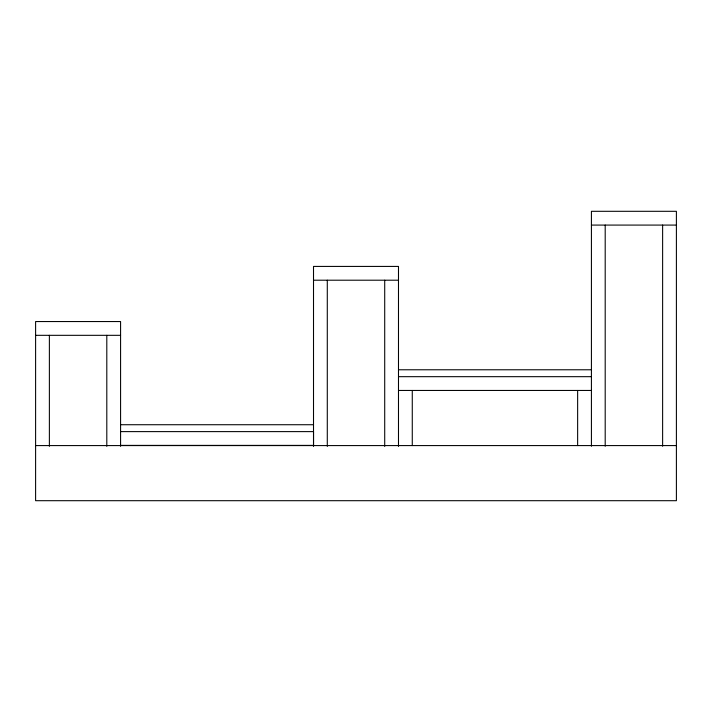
<?xml version="1.0" encoding="UTF-8"?>
<svg xmlns="http://www.w3.org/2000/svg" width="712" height="712" viewBox="0 0 712 712"><rect width="100%" height="100%" fill="white"/><g stroke="black" fill="none" stroke-linecap="round" stroke-linejoin="round"><path stroke-width="1.07" d="M591.423 225.081L676.4 225.081M313.511 280.208L398.489 280.208M35.6 335.325L120.577 335.325M398.489 369.777L591.423 369.777M398.489 376.675L591.423 376.675M398.489 390.452L591.423 390.452M120.577 424.726L313.511 424.726M120.577 431.614L313.529 431.614L313.529 445.392L120.595 445.392M35.6 445.578L676.4 445.578M662.623 225.081L662.623 446.237M605.2 225.081L605.2 446.237M591.423 446.237L591.423 211.304L676.4 211.304L676.4 500.696L35.6 500.696L35.6 321.548L120.577 321.548L120.577 446.317M577.637 390.452L577.637 445.578M412.275 390.452L412.275 445.578M398.489 446.406L398.489 266.422L313.511 266.422L313.511 446.406M384.711 280.208L384.711 446.406M327.289 280.208L327.289 446.406M106.8 335.325L106.8 446.317M49.377 335.325L49.377 446.317"/></g></svg>
